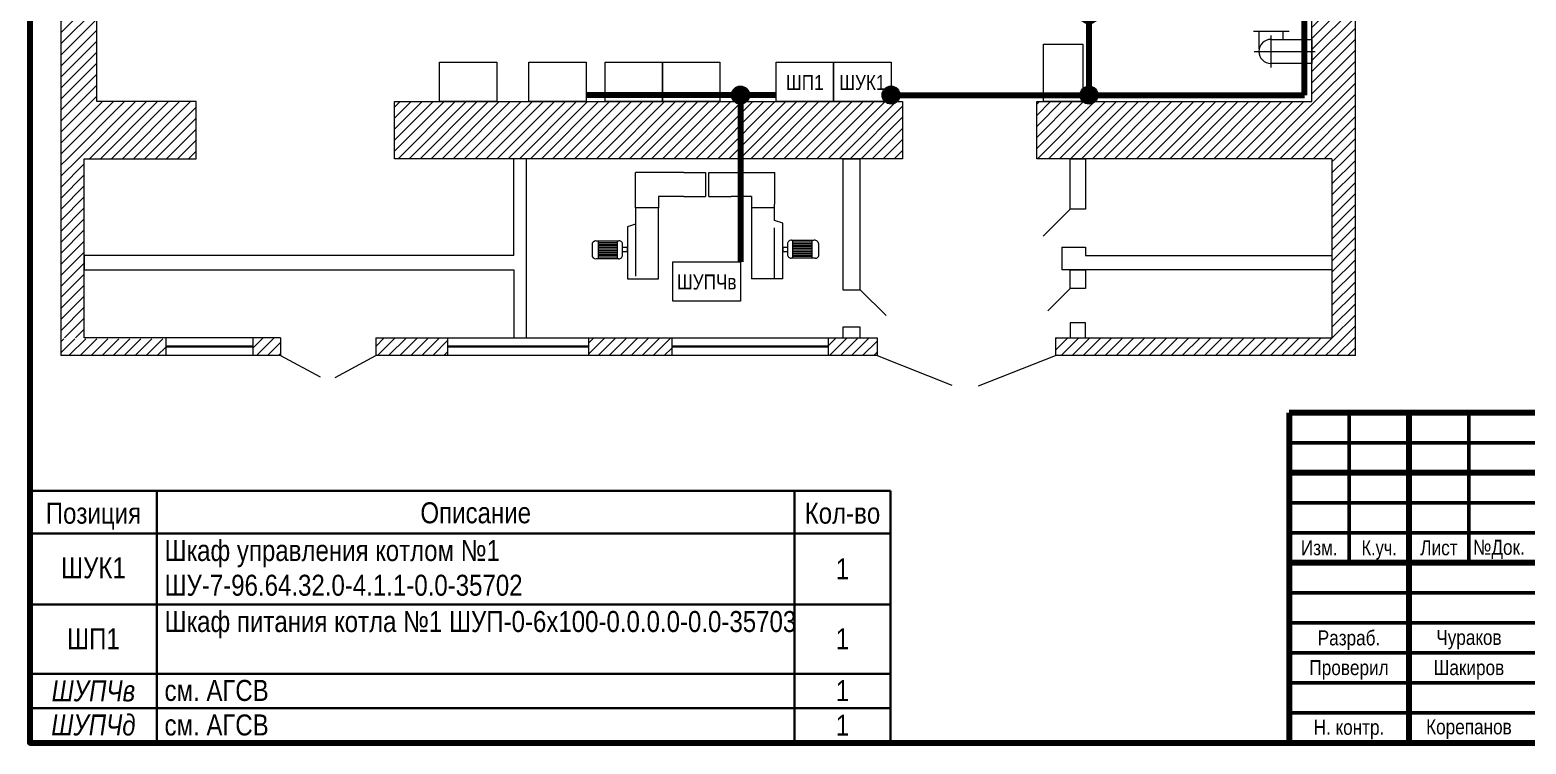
# Model space of a CAD drawing. Header units: millimetres. Extents: x -6000 to 26000, y -6000 to 26000.
# Drawn here: x 20 to 269.5, y -613.7 to -494.6 of the extents above; entities that cross this region are included whole.
import ezdxf

# ---------------------------------------------------------------- set-up
doc = ezdxf.new("R2010")
doc.units = ezdxf.units.MM
doc.header["$MEASUREMENT"] = 0
doc.linetypes.add('Штрихпунктирная (_2)', pattern=[3000, 1500, -750, 0, -750])
for name, color, linetype, lineweight in [('0_Ном._пера__1', 7, 'Continuous', 15), ('0_Ном._пера__10', 134, 'Continuous', 15), ('0_Ном._пера__21', 7, 'Continuous', 30), ('0_Ном._пера__241', 7, 'Continuous', 50), ('0_Ном._пера__246', 7, 'Continuous', 100), ('0_Ном._пера__5', 5, 'Continuous', 0), ('2D - Общий_Ном._пера__1', 7, 'Continuous', 15), ('2D - Общий_Ном._пера__21', 7, 'Continuous', 30), ('2D - Общий_Ном._пера__246', 7, 'Continuous', 100), ('Аннотация - Текст_Ном._пера__1', 7, 'Continuous', 15)]:
    doc.layers.add(name, color=color, linetype=linetype, lineweight=lineweight)
doc.layers.add('0_Ном._пера__17', color=7, linetype='Continuous', lineweight=15, true_color=0xcaca00)
doc.layers.add('2D - Общий', color=7, linetype='Continuous')
doc.styles.add('СГЕНЕРИР_СТИЛЬ_1', font='')
doc.styles.add('СГЕНЕРИР_СТИЛЬ_2', font='')
doc.styles.get('СГЕНЕРИР_СТИЛЬ_1').set_extended_font_data('Arial Narrow')
doc.styles.get('СГЕНЕРИР_СТИЛЬ_2').set_extended_font_data('Arial Narrow', italic=True)
pattern_1 = [(45, (0, 0), (-0.9192388, 0.9192388), [])]

# ---------------------------------------------------------------- blocks, each defined once
blk = doc.blocks.new('Линия_10', base_point=(144.46, -505.49))
at = {"layer": '2D - Общий', "linetype": 'Continuous', "lineweight": 0, "true_color": 0x000000}
blk.add_hatch(color=18, dxfattribs=at).paths.add_polyline_path([(137, -505.49), (137.12, -506.06), (137.44, -506.55), (137.93, -506.87), (138.5, -506.99), (139.08, -506.87), (139.56, -506.55), (139.89, -506.06), (140, -505.49), (139.89, -504.91), (139.56, -504.43), (139.08, -504.1), (138.5, -503.99), (137.93, -504.1), (137.44, -504.43), (137.12, -504.91)])
at = {"layer": '2D - Общий_Ном._пера__1', "color": 7, "linetype": 'Continuous', "lineweight": 15}
blk.add_circle((138.5, -505.49), 1.5, dxfattribs=at)
at = {"layer": '2D - Общий_Ном._пера__246', "color": 7, "linetype": 'Continuous', "lineweight": 100}
blk.add_line((144.46, -505.49), (140, -505.49), dxfattribs=at)
blk = doc.blocks.new('Линия_11', base_point=(163.62, -505.49))
at = {"layer": '2D - Общий', "linetype": 'Continuous', "lineweight": 0, "true_color": 0x000000}
blk.add_hatch(color=18, dxfattribs=at).paths.add_polyline_path([(162.12, -505.49), (162.23, -506.06), (162.56, -506.55), (163.05, -506.87), (163.62, -506.99), (164.19, -506.87), (164.68, -506.55), (165.01, -506.06), (165.12, -505.49), (165.01, -504.91), (164.68, -504.43), (164.19, -504.1), (163.62, -503.99), (163.05, -504.1), (162.56, -504.43), (162.23, -504.91)])
at = {"layer": '2D - Общий_Ном._пера__1', "color": 7, "linetype": 'Continuous', "lineweight": 15}
blk.add_circle((163.62, -505.49), 1.5, dxfattribs=at)
at = {"layer": '2D - Общий_Ном._пера__246', "color": 7, "linetype": 'Continuous', "lineweight": 100}
blk.add_line((165.12, -505.49), (232.55, -505.49), dxfattribs=at)
blk = doc.blocks.new('Линия_14', base_point=(196.64, -505.49))
at = {"layer": '2D - Общий', "linetype": 'Continuous', "lineweight": 0, "true_color": 0x000000}
for points in [[(195.14, -492.12), (195.25, -492.69), (195.58, -493.18), (196.06, -493.51), (196.64, -493.62), (197.21, -493.51), (197.7, -493.18), (198.02, -492.69), (198.14, -492.12), (198.02, -491.55), (197.7, -491.06), (197.21, -490.73), (196.64, -490.62), (196.06, -490.73), (195.58, -491.06), (195.25, -491.55)], [(195.14, -505.49), (195.25, -506.06), (195.58, -506.55), (196.06, -506.87), (196.64, -506.99), (197.21, -506.87), (197.7, -506.55), (198.02, -506.06), (198.14, -505.49), (198.02, -504.91), (197.7, -504.43), (197.21, -504.1), (196.64, -503.99), (196.06, -504.1), (195.58, -504.43), (195.25, -504.91)]]:
    blk.add_hatch(color=18, dxfattribs=at).paths.add_polyline_path(points)
at = {"layer": '2D - Общий_Ном._пера__1', "color": 7, "linetype": 'Continuous', "lineweight": 15}
for centre in [(196.64, -492.12), (196.64, -505.49)]:
    blk.add_circle(centre, 1.5, dxfattribs=at)
at = {"layer": '2D - Общий_Ном._пера__246', "color": 7, "linetype": 'Continuous', "lineweight": 100}
blk.add_line((196.64, -503.99), (196.64, -493.62), dxfattribs=at)

msp = doc.modelspace()

# ---------------------------------------------------------------- hatches: boundary and pattern name
at = {"layer": '0_Ном._пера__17', "linetype": 'Continuous', "lineweight": 15, "true_color": 0xcaca00}
h = msp.add_hatch(dxfattribs=at)
h.set_pattern_fill('Кирпич_обыкновенный', color=52, style=0, pattern_type=2)
h.set_pattern_definition(pattern_1)
h.paths.add_polyline_path([(31.15, -506.58), (25.15, -506.58), (25.15, -342.45), (31.15, -342.45)])
h = msp.add_hatch(dxfattribs=at)
h.set_pattern_fill('Кирпич_обыкновенный', color=52, style=0, pattern_type=2)
h.set_pattern_definition(pattern_1)
h.paths.add_polyline_path([(241.06, -506.58), (233.8, -506.58), (233.8, -408.84), (241.06, -408.84)])
h = msp.add_hatch(dxfattribs=at)
h.set_pattern_fill('Кирпич_обыкновенный', color=52, style=0, pattern_type=2)
h.set_pattern_definition(pattern_1)
h.paths.add_polyline_path([(47.71, -516.1), (25.15, -516.1), (25.15, -506.58), (47.71, -506.58)])
h = msp.add_hatch(dxfattribs=at)
h.set_pattern_fill('Кирпич_обыкновенный', color=52, style=0, pattern_type=2)
h.set_pattern_definition(pattern_1)
h.paths.add_polyline_path([(165.52, -516.1), (80.81, -516.1), (80.81, -506.58), (165.52, -506.58)])
h = msp.add_hatch(dxfattribs=at)
h.set_pattern_fill('Кирпич_обыкновенный', color=52, style=0, pattern_type=2)
h.set_pattern_definition(pattern_1)
h.paths.add_polyline_path([(187.91, -506.58), (241.06, -506.58), (241.06, -516.1), (187.91, -516.1)])
h = msp.add_hatch(dxfattribs=at)
h.set_pattern_fill('Кирпич_обыкновенный', color=52, style=0, pattern_type=2)
h.set_pattern_definition(pattern_1)
h.paths.add_polyline_path([(29.07, -545.98), (25.15, -545.98), (25.15, -516.1), (29.07, -516.1)])
h = msp.add_hatch(dxfattribs=at)
h.set_pattern_fill('Кирпич_обыкновенный', color=52, style=0, pattern_type=2)
h.set_pattern_definition(pattern_1)
h.paths.add_polyline_path([(241.06, -548.93), (237.14, -548.93), (237.14, -516.1), (241.06, -516.1)])
h = msp.add_hatch(dxfattribs=at)
h.set_pattern_fill('Кирпич_обыкновенный', color=52, style=0, pattern_type=2)
h.set_pattern_definition(pattern_1)
h.paths.add_polyline_path([(42.64, -548.93), (25.15, -548.93), (25.15, -546.13), (42.64, -546.13)])
h = msp.add_hatch(dxfattribs=at)
h.set_pattern_fill('Кирпич_обыкновенный', color=52, style=0, pattern_type=2)
h.set_pattern_definition(pattern_1)
h.paths.add_polyline_path([(61.8, -548.93), (57.17, -548.93), (57.17, -545.98), (61.8, -545.98)])
h = msp.add_hatch(dxfattribs=at)
h.set_pattern_fill('Кирпич_обыкновенный', color=52, style=0, pattern_type=2)
h.set_pattern_definition(pattern_1)
h.paths.add_polyline_path([(89.67, -548.93), (77.67, -548.93), (77.67, -545.98), (89.67, -545.98)])
h = msp.add_hatch(dxfattribs=at)
h.set_pattern_fill('Кирпич_обыкновенный', color=52, style=0, pattern_type=2)
h.set_pattern_definition(pattern_1)
h.paths.add_polyline_path([(127.04, -548.93), (113.17, -548.93), (113.17, -545.98), (127.04, -545.98)])
h = msp.add_hatch(dxfattribs=at)
h.set_pattern_fill('Кирпич_обыкновенный', color=52, style=0, pattern_type=2)
h.set_pattern_definition(pattern_1)
h.paths.add_polyline_path([(161.3, -548.93), (153.14, -548.93), (153.14, -545.98), (161.3, -545.98)])
h = msp.add_hatch(dxfattribs=at)
h.set_pattern_fill('Кирпич_обыкновенный', color=52, style=0, pattern_type=2)
h.set_pattern_definition(pattern_1)
h.paths.add_polyline_path([(191.03, -548.93), (237.14, -548.93), (237.14, -545.98), (191.03, -545.98)])

# ---------------------------------------------------------------- linework, layer by layer
at = {"layer": '0_Ном._пера__1', "color": 7, "linetype": 'Continuous', "lineweight": 15}
for p, q in [((25.15, -342.45), (25.15, -548.93)), ((233.8, -506.58), (233.8, -408.84)), ((241.06, -548.93), (241.06, -408.86)), ((31.15, -506.58), (31.15, -414.13)), ((226.98, -496.21), (233.8, -496.21)), ((233.8, -496.21), (233.8, -500.21)), ((189.03, -497), (195.58, -497)), ((189.03, -506.58), (189.03, -497)), ((195.58, -497), (195.58, -506.58)), ((88.32, -506.58), (88.32, -500.03)), ((88.32, -500.03), (97.9, -500.03)), ((97.9, -500.03), (97.9, -506.58)), ((103.2, -506.58), (103.2, -500.03)), ((103.2, -500.03), (112.78, -500.03)), ((112.78, -500.03), (112.78, -506.58)), ((115.93, -506.58), (115.93, -500.03)), ((115.93, -500.03), (125.51, -500.03)), ((125.51, -506.58), (125.51, -500.03)), ((125.51, -500.03), (135.09, -500.03)), ((125.51, -500.03), (125.51, -506.58)), ((135.09, -500.03), (135.09, -506.58)), ((144.46, -506.58), (144.46, -500.03)), ((144.46, -500.03), (154.04, -500.03)), ((154.04, -506.58), (154.04, -500.03)), ((154.04, -500.03), (163.62, -500.03)), ((154.04, -500.03), (154.04, -506.58)), ((163.62, -500.03), (163.62, -506.58)), ((233.8, -500.21), (226.98, -500.21)), ((47.71, -506.58), (31.15, -506.58)), ((47.71, -516.1), (47.71, -506.58)), ((80.81, -516.1), (80.81, -506.58)), ((80.81, -506.58), (165.52, -506.58)), ((97.9, -506.58), (88.32, -506.58)), ((112.78, -506.58), (103.2, -506.58)), ((125.51, -506.58), (115.93, -506.58)), ((135.09, -506.58), (125.51, -506.58)), ((154.04, -506.58), (144.46, -506.58)), ((163.62, -506.58), (154.04, -506.58)), ((165.52, -506.58), (165.52, -516.1)), ((187.91, -506.58), (233.8, -506.58)), ((187.91, -516.1), (187.91, -506.58)), ((195.58, -506.58), (189.03, -506.58)), ((29.07, -545.98), (29.07, -516.1)), ((29.07, -516.1), (47.71, -516.1)), ((165.52, -516.1), (80.81, -516.1)), ((102.83, -516.1), (100.72, -516.1)), ((100.72, -532.24), (100.72, -516.1)), ((102.83, -545.98), (102.83, -516.1)), ((155.6, -516.1), (158.45, -516.1)), ((158.45, -516.1), (155.6, -516.1)), ((155.6, -516.1), (155.6, -537.94)), ((158.45, -537.94), (158.45, -516.1)), ((237.14, -516.1), (187.91, -516.1)), ((193.5, -516.1), (196.04, -516.1)), ((193.5, -524.51), (193.5, -516.1)), ((196.04, -516.1), (196.04, -524.51)), ((237.14, -516.1), (237.14, -545.98)), ((193.5, -524.51), (188.99, -529.01)), ((196.04, -524.51), (193.5, -524.51)), ((192.08, -530.84), (196.04, -530.84)), ((192.08, -530.84), (192.08, -534.66)), ((196.04, -530.84), (196.04, -532.24)), ((237.14, -530.84), (237.14, -534.66)), ((100.72, -532.24), (29.07, -532.24)), ((29.07, -532.24), (29.07, -534.66)), ((127.22, -539.84), (127.22, -533.29)), ((127.22, -533.29), (138.53, -533.29)), ((138.53, -533.29), (138.53, -539.84)), ((196.04, -532.24), (237.14, -532.24)), ((29.07, -534.66), (100.72, -534.66)), ((100.72, -534.66), (100.72, -545.98)), ((237.14, -534.66), (192.08, -534.66)), ((193.5, -534.66), (196.04, -534.66)), ((193.5, -537.72), (193.5, -534.66)), ((196.04, -534.66), (196.04, -537.72)), ((155.6, -537.94), (158.45, -537.94)), ((158.45, -537.94), (162.78, -542.27)), ((193.5, -537.72), (189.76, -541.45)), ((196.04, -537.72), (193.5, -537.72)), ((138.53, -539.84), (127.22, -539.84)), ((196.04, -543.45), (193.5, -543.45)), ((193.5, -543.45), (193.5, -545.98)), ((196.04, -545.98), (196.04, -543.45)), ((61.8, -545.98), (29.07, -545.98)), ((42.64, -545.98), (42.64, -548.93)), ((57.17, -545.98), (57.17, -548.93)), ((61.8, -545.98), (61.8, -548.93)), ((77.67, -545.98), (161.3, -545.98)), ((77.67, -545.98), (77.67, -548.93)), ((89.67, -545.98), (89.67, -548.93)), ((100.72, -545.98), (102.83, -545.98)), ((113.17, -545.98), (113.17, -548.93)), ((127.04, -545.98), (127.04, -548.93)), ((153.14, -545.98), (153.14, -548.93)), ((158.45, -544.21), (155.6, -544.21)), ((155.6, -544.21), (155.6, -545.98)), ((155.6, -545.98), (158.45, -545.98)), ((158.45, -545.98), (158.45, -544.21)), ((161.3, -545.98), (161.3, -548.93)), ((191.03, -545.98), (191.03, -548.93)), ((191.03, -545.98), (237.14, -545.98)), ((193.5, -545.98), (196.04, -545.98)), ((61.8, -548.93), (25.15, -548.93)), ((61.8, -548.93), (68.38, -552.47)), ((70.91, -552.56), (77.67, -548.93)), ((161.3, -548.93), (77.67, -548.93)), ((161.3, -548.93), (173.76, -553.84)), ((178.22, -553.97), (191.03, -548.93)), ((241.06, -548.93), (191.03, -548.93))]:
    msp.add_line(p, q, dxfattribs=at)
at = {"layer": '0_Ном._пера__1', "color": 7, "linetype": 'Штрихпунктирная (_2)', "lineweight": 15}
for p, q in [((226.98, -495.56), (226.98, -500.92)), ((224.19, -498.21), (234.33, -498.21))]:
    msp.add_line(p, q, dxfattribs=at)
at = {"layer": '0_Ном._пера__1', "color": 7, "linetype": 'Continuous', "lineweight": 15}
msp.add_arc((226.98, -498.21), 2, 90, 270, dxfattribs=at)
at = {"layer": '0_Ном._пера__10', "color": 134, "linetype": 'Continuous', "lineweight": 15}
for p, q in [((121.01, -524.32), (121.01, -518.4)), ((129.04, -518.4), (121.01, -518.4)), ((129.04, -518.4), (132.69, -518.4)), ((132.69, -518.4), (132.69, -522.38)), ((133.23, -518.4), (136.97, -518.4)), ((133.23, -522.38), (133.23, -518.4)), ((136.97, -518.4), (144.24, -518.4)), ((144.2, -518.4), (144.2, -522.38)), ((124.86, -522.38), (124.86, -524.32)), ((129.04, -522.38), (124.86, -522.38)), ((129.04, -522.38), (132.69, -522.38)), ((133.23, -522.38), (136.97, -522.38)), ((140.35, -522.38), (136.97, -522.38)), ((140.35, -522.38), (140.35, -536.12)), ((144.2, -522.38), (144.2, -523.68)), ((144.2, -526.38), (144.2, -523.68)), ((124.86, -524.32), (121.01, -524.32)), ((121.01, -524.32), (121.01, -527.02)), ((124.86, -524.32), (121.01, -524.32)), ((124.86, -536.12), (124.86, -524.32)), ((144.2, -524.32), (140.35, -524.32)), ((145.56, -526.83), (144.2, -526.38)), ((121.01, -527.02), (119.64, -527.47)), ((119.64, -527.47), (119.64, -536.12)), ((121.01, -527.02), (121.01, -535.71)), ((144.2, -536.12), (144.2, -527.61)), ((145.56, -536.12), (145.56, -526.83)), ((113.75, -530.47), (113.75, -532.15)), ((114.41, -529.8), (118.24, -529.8)), ((114.75, -529.8), (114.75, -532.82)), ((114.75, -530.07), (117.95, -530.07)), ((114.75, -530.33), (117.95, -530.33)), ((114.75, -530.6), (117.95, -530.6)), ((114.75, -530.87), (117.95, -530.87)), ((114.75, -531.14), (117.95, -531.14)), ((114.75, -531.41), (117.95, -531.41)), ((117.95, -529.8), (117.95, -532.82)), ((118.85, -532.13), (118.85, -530.32)), ((119.64, -530.93), (118.85, -530.93)), ((119.64, -531.57), (119.64, -530.93)), ((146.35, -530.93), (145.56, -530.93)), ((145.56, -530.93), (145.56, -531.57)), ((146.35, -530.37), (146.35, -532.18)), ((147.02, -529.68), (150.77, -529.68)), ((147.26, -532.69), (147.26, -529.68)), ((150.45, -530.02), (147.26, -530.02)), ((150.45, -530.29), (147.26, -530.29)), ((150.45, -530.55), (147.26, -530.55)), ((150.45, -530.82), (147.26, -530.82)), ((150.45, -531.09), (147.26, -531.09)), ((150.45, -531.36), (147.26, -531.36)), ((150.45, -532.69), (150.45, -529.68)), ((151.59, -532.06), (151.59, -530.5)), ((118.19, -532.82), (114.43, -532.82)), ((114.75, -531.67), (117.95, -531.67)), ((114.75, -531.94), (117.95, -531.94)), ((114.75, -532.21), (117.95, -532.21)), ((114.75, -532.48), (117.95, -532.48)), ((118.85, -531.57), (119.64, -531.57)), ((145.56, -531.57), (146.35, -531.57)), ((150.96, -532.69), (146.96, -532.69)), ((150.45, -531.63), (147.26, -531.63)), ((150.45, -531.89), (147.26, -531.89)), ((150.45, -532.16), (147.26, -532.16)), ((150.45, -532.43), (147.26, -532.43)), ((119.64, -536.12), (124.86, -536.12)), ((145.56, -536.12), (140.35, -536.12))]:
    msp.add_line(p, q, dxfattribs=at)
for centre, radius, start, end in [((114.41, -530.47), 0.662, 90, 180), ((118.28, -530.38), 0.574, 356.364, 93.2526), ((147.02, -530.34), 0.662, 89.9914, 180.0086), ((150.81, -530.47), 0.787, 357.4096, 92.5904), ((114.41, -532.15), 0.662, 180, 269.9914), ((118.19, -532.15), 0.662, 269.9914, 0.0086), ((146.93, -532.12), 0.574, 176.364, 273.2526), ((151.02, -532.12), 0.574, 263.8053, 6.1947)]:
    msp.add_arc(centre, radius, start, end, dxfattribs=at)
at = {"layer": '0_Ном._пера__21', "color": 7, "linetype": 'Continuous', "lineweight": 30}
for p, q in [((42.64, -547.43), (57.17, -547.43)), ((89.67, -547.43), (113.17, -547.43)), ((127.04, -547.43), (153.14, -547.43))]:
    msp.add_line(p, q, dxfattribs=at)
at = {"layer": '0_Ном._пера__241', "color": 7, "linetype": 'Continuous', "lineweight": 50}
for p, q in [((240, -558.5), (240, -583.5)), ((260, -558.5), (260, -583.5)), ((230, -563.5), (295, -563.5)), ((230, -573.5), (295, -573.5)), ((295, -578.5), (230, -578.5)), ((295, -588.5), (230, -588.5)), ((295, -593.5), (230, -593.5)), ((295, -598.5), (230, -598.5)), ((295, -603.5), (230, -603.5)), ((295, -608.5), (230, -608.5))]:
    msp.add_line(p, q, dxfattribs=at)
at = {"layer": '0_Ном._пера__246', "color": 7, "linetype": 'Continuous', "lineweight": 100}
for p, q in [((415, -558.5), (230, -558.5)), ((230, -558.5), (230, -613.5)), ((250, -558.5), (250, -613.5)), ((415, -568.5), (230, -568.5)), ((415, -583.5), (230, -583.5))]:
    msp.add_line(p, q, dxfattribs=at)
at = {"layer": '0_Ном._пера__246', "color": 7, "linetype": 'Continuous', "lineweight": 100, "flags": 128}
msp.add_lwpolyline([(415, -613.5), (415, -326.5), (20, -326.5), (20, -613.5)], close=True, dxfattribs=at)
at = {"layer": '0_Ном._пера__5', "color": 5, "linetype": 'Continuous', "lineweight": 0}
for p, q in [((230.03, -494.89), (224.05, -494.89)), ((224.98, -494.89), (224.98, -497.8)), ((228.98, -494.89), (228.98, -496.21))]:
    msp.add_line(p, q, dxfattribs=at)
at = {"layer": '2D - Общий_Ном._пера__21', "color": 7, "linetype": 'Continuous', "lineweight": 30}
for p, q in [((20, -571.5), (20, -613.5)), ((20, -571.5), (163.51, -571.5)), ((41.17, -571.5), (41.17, -613.5)), ((147.53, -571.5), (147.53, -613.71)), ((163.51, -571.5), (163.51, -613.5)), ((20, -578.6), (163.51, -578.6)), ((20, -590.44), (163.51, -590.44)), ((20, -601.97), (163.51, -601.97)), ((20, -607.74), (163.51, -607.74)), ((20, -613.5), (163.51, -613.5))]:
    msp.add_line(p, q, dxfattribs=at)
at = {"layer": '2D - Общий_Ном._пера__246', "color": 7, "linetype": 'Continuous', "lineweight": 100}
for p, q in [((232.55, -505.49), (232.55, -408.77)), ((138.5, -505.49), (112.78, -505.49)), ((138.5, -505.49), (138.5, -533.29))]:
    msp.add_line(p, q, dxfattribs=at)

# ---------------------------------------------------------------- block references
at = {"layer": '2D - Общий', "color": 7, "linetype": 'Continuous', "lineweight": 100}
for name, p in [('Линия_14', (196.64, -505.49)), ('Линия_10', (144.46, -505.49)), ('Линия_11', (163.62, -505.49))]:
    msp.add_blockref(name, p, dxfattribs=at)

# ---------------------------------------------------------------- texts
at = {"layer": '0_Ном._пера__1', "color": 7, "linetype": 'Continuous', "lineweight": 15, "char_height": 2.5, "attachment_point": 5, "style": 'СГЕНЕРИР_СТИЛЬ_1'}
for s, insert in [('\\A1;{\\pqc;\\fArial Narrow|b0|i0|c204|p34;Изм.}', (235.04, -580.99)), ('\\A1;{\\W0.950000x;\\pqc;\\fArial Narrow|b0|i0|c204|p34;К.уч.}', (245.04, -581.34)), ('\\A1;{\\pqc;\\fArial Narrow|b0|i0|c204|p34;Лист}', (255, -580.99)), ('\\A1;{\\pqc;\\fArial Narrow|b0|i0|c204|p34;№Док.}', (265, -581.26))]:
    msp.add_mtext(s, dxfattribs=dict(at, insert=insert))
at = {"layer": 'Аннотация - Текст_Ном._пера__1', "color": 7, "linetype": 'Continuous', "lineweight": 15}
for s, insert, char_height, attachment_point, style in [('\\A1;{\\pqc;\\fArial Narrow|b0|i0|c204|p34;Ш\\fArial Narrow|b0|i0|c204|p34;П\\fArial Narrow|b0|i0|c204|p34;1}', (149.25, -502.14), 2.5, 2, 'СГЕНЕРИР_СТИЛЬ_1'), ('\\A1;{\\pqc;\\fArial Narrow|b0|i0|c204|p34;ШУК1}', (158.83, -502.14), 2.5, 2, 'СГЕНЕРИР_СТИЛЬ_1'), ('\\A1;{\\pqc;\\fArial Narrow|b0|i0|c204|p34;ШУПЧв}', (132.88, -535.41), 2.5, 2, 'СГЕНЕРИР_СТИЛЬ_1'), ('\\A1;{\\pqc;\\fArial Narrow|b0|i0|c204|p34;Позиция}', (30.59, -573.46), 3.5, 2, 'СГЕНЕРИР_СТИЛЬ_1'), ('\\A1;{\\pqc;\\fArial Narrow|b0|i0|c204|p34;Описание}', (94.35, -573.39), 3.5, 2, 'СГЕНЕРИР_СТИЛЬ_1'), ('\\A1;{\\pqc;\\fArial Narrow|b0|i0|c204|p34;Кол\\fArial Narrow|b0|i0|c204|p34;-во}', (155.52, -573.45), 3.5, 2, 'СГЕНЕРИР_СТИЛЬ_1'), ('\\A1;{\\pqc;\\fArial Narrow|b0|i0|c204|p34;ШУК1}', (30.59, -582.56), 3.5, 2, 'СГЕНЕРИР_СТИЛЬ_1'), ('\\A1;{\\pqc;\\fArial Narrow|b0|i0|c204|p34;1}', (155.52, -582.75), 3.5, 2, 'СГЕНЕРИР_СТИЛЬ_1'), ('\\A1;{\\pqc;\\fArial Narrow|b0|i0|c204|p34;ШП1}', (30.59, -594.41), 3.5, 2, 'СГЕНЕРИР_СТИЛЬ_1'), ('\\A1;{\\pqc;\\fArial Narrow|b0|i0|c204|p34;1}', (155.52, -594.41), 3.5, 2, 'СГЕНЕРИР_СТИЛЬ_1'), ('\\A1;{\\pqc;\\fArial Narrow|b0|i0|c204|p34;Разраб.}', (240, -594.75), 2.5, 2, 'СГЕНЕРИР_СТИЛЬ_1'), ('\\A1;{\\pqc;\\fArial Narrow|b0|i0|c204|p34;Чураков}', (260, -594.67), 2.5, 2, 'СГЕНЕРИР_СТИЛЬ_1'), ('\\A1;{\\pqc;\\fArial Narrow|b0|i0|c204|p34;Проверил}', (240, -599.71), 2.5, 2, 'СГЕНЕРИР_СТИЛЬ_1'), ('\\A1;{\\pqc;\\fArial Narrow|b0|i0|c204|p34;Шакиров}', (260, -599.71), 2.5, 2, 'СГЕНЕРИР_СТИЛЬ_1'), ('\\A1;{\\pqc;\\fArial Narrow|b0|i1|c204|p34;ШУПЧв}', (30.59, -603.07), 3.5, 2, 'СГЕНЕРИР_СТИЛЬ_2'), ('\\A1;{\\pql;\\fArial Narrow|b0|i0|c204|p34;см. АГСВ}', (42.45, -603.01), 3.5, 1, 'СГЕНЕРИР_СТИЛЬ_1'), ('\\A1;{\\pqc;\\fArial Narrow|b0|i0|c204|p34;1}', (155.52, -603.05), 3.5, 2, 'СГЕНЕРИР_СТИЛЬ_1'), ('\\A1;{\\pqc;\\fArial Narrow|b0|i1|c204|p34;ШУПЧ\\fArial Narrow|b0|i1|c204|p34;д}', (30.59, -608.77), 3.5, 2, 'СГЕНЕРИР_СТИЛЬ_2'), ('\\A1;{\\pql;\\fArial Narrow|b0|i0|c204|p34;см. АГСВ}', (42.45, -608.77), 3.5, 1, 'СГЕНЕРИР_СТИЛЬ_1'), ('\\A1;{\\pqc;\\fArial Narrow|b0|i0|c204|p34;1}', (155.52, -608.82), 3.5, 2, 'СГЕНЕРИР_СТИЛЬ_1'), ('\\A1;{\\pqc;\\fArial Narrow|b0|i0|c204|p34;Н. контр.}', (240, -609.66), 2.5, 2, 'СГЕНЕРИР_СТИЛЬ_1'), ('\\A1;{\\pqc;\\fArial Narrow|b0|i0|c204|p34;Корепанов}', (260, -609.58), 2.5, 2, 'СГЕНЕРИР_СТИЛЬ_1')]:
    msp.add_mtext(s, dxfattribs=dict(at, insert=insert, char_height=char_height, attachment_point=attachment_point, style=style))
at = {"layer": 'Аннотация - Текст_Ном._пера__1', "color": 7, "linetype": 'Continuous', "lineweight": 15, "char_height": 3.5, "width": 105.0818, "attachment_point": 1, "style": 'СГЕНЕРИР_СТИЛЬ_1'}
for s, insert, line_spacing_factor in [('\\A1;{\\pql;\\fArial Narrow|b0|i0|c204|p34;Шкаф \\fArial Narrow|b0|i0|c204|p34;управления котлом №1\\fArial Narrow|b0|i0|c204|p34; ШУ-7-96.64.32.0-4.1.1-0.0-35702}', (42.45, -579.68), 0.992811), ('\\A1;{\\pql;\\fArial Narrow|b0|i0|c204|p34;Шкаф \\fArial Narrow|b0|i0|c204|p34;питания\\fArial Narrow|b0|i0|c204|p34; котл\\fArial Narrow|b0|i0|c204|p34;а\\fArial Narrow|b0|i0|c204|p34; №\\fArial Narrow|b0|i0|c204|p34;1\\fArial Narrow|b0|i0|c204|p34; ШУП-0-6х100-0.0.0.0-0.0-35703}', (42.45, -591.52), 4)]:
    msp.add_mtext(s, dxfattribs=dict(at, insert=insert, line_spacing_factor=line_spacing_factor))

doc.saveas('drawing.dxf')
